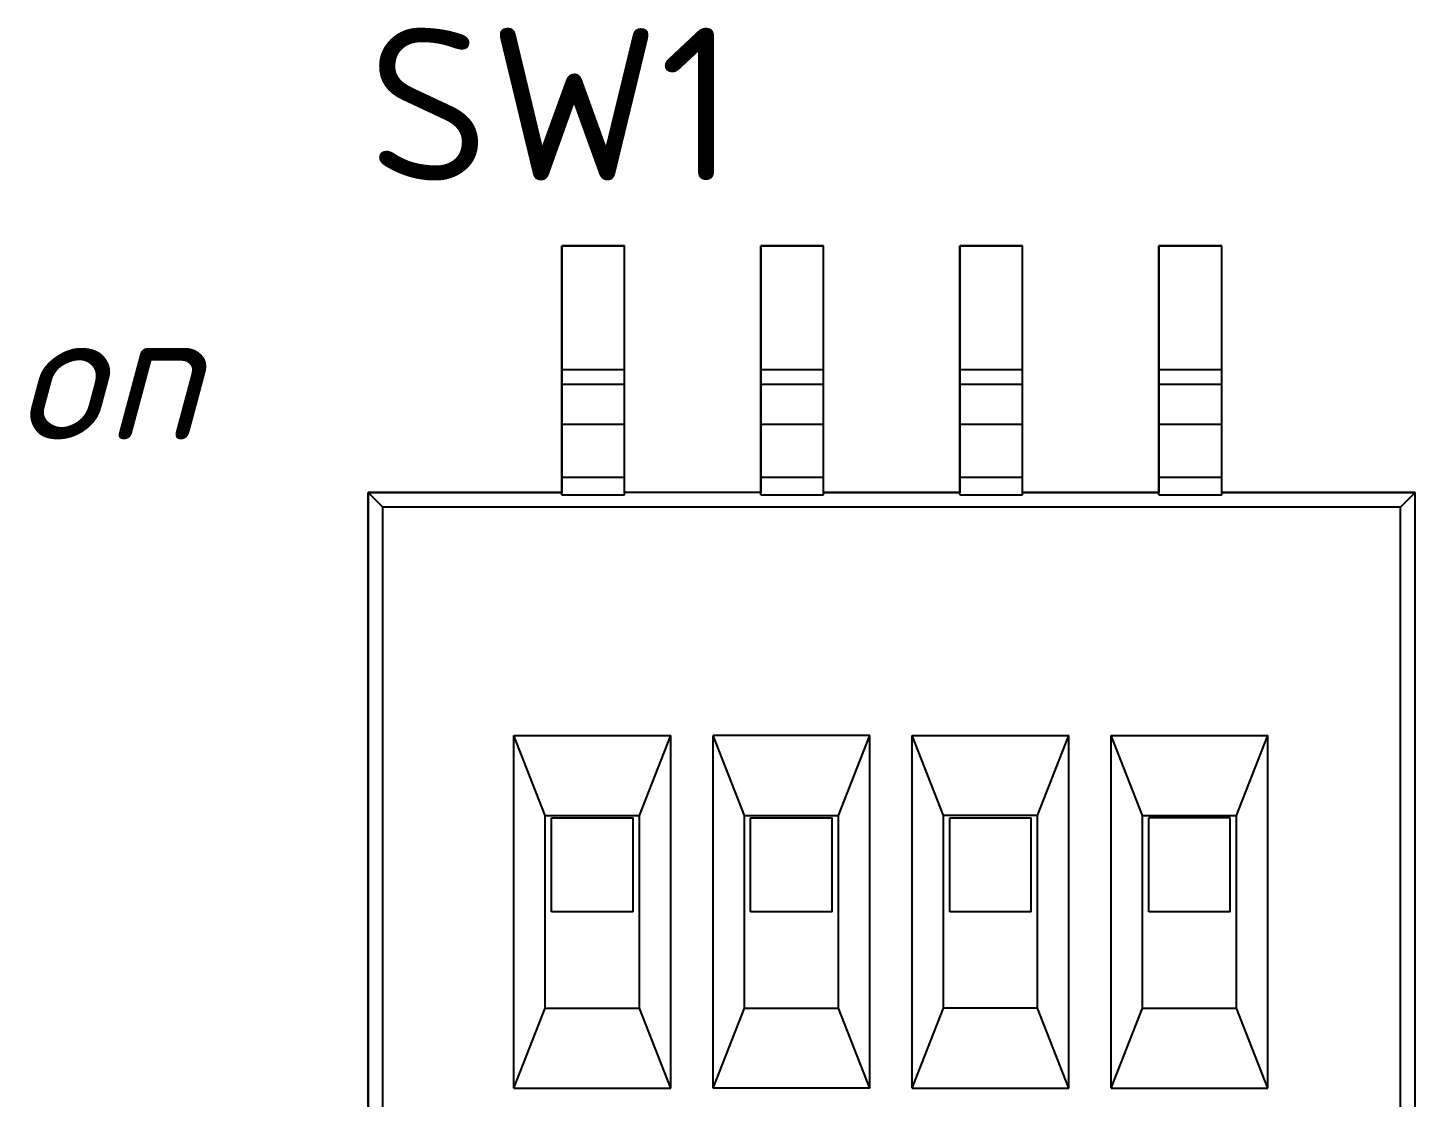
# Model space of a CAD drawing. Header units: inches. Extents: x 5 to 415, y -593 to 71.
# Drawn here: x 333.16 to 350.86, y -48.37 to -34.72 of the extents above; entities that cross this region are included whole.
import ezdxf

# ---------------------------------------------------------------- set-up
doc = ezdxf.new("R2010")
doc.units = ezdxf.units.IN
doc.header["$MEASUREMENT"] = 0
doc.styles.add('ISOCPEUR0', font='isocpeur.ttf', dxfattribs={"height": 3.704167})
doc.styles.add('ISOCPEUR1', font='isocpeui.ttf', dxfattribs={"height": 4.7625})

msp = doc.modelspace()

# ---------------------------------------------------------------- linework, layer by layer
at = {"color": 7, "true_color": 0xffffff}
for p, q in [((340.77, -37.5), (339.97, -37.5)), ((339.97, -37.5), (339.97, -40.65)), ((339.97, -37.5), (340.77, -37.5)), ((339.97, -39.08), (339.97, -37.5)), ((340.77, -40.65), (340.77, -37.5)), ((340.77, -39.08), (340.77, -37.5)), ((343.31, -37.5), (342.51, -37.5)), ((342.51, -37.5), (342.51, -40.65)), ((342.51, -37.5), (343.31, -37.5)), ((342.51, -39.08), (342.51, -37.5)), ((343.31, -40.65), (343.31, -37.5)), ((343.31, -39.08), (343.31, -37.5)), ((345.85, -37.5), (345.05, -37.5)), ((345.05, -37.5), (345.05, -40.65)), ((345.05, -37.5), (345.85, -37.5)), ((345.05, -39.08), (345.05, -37.5)), ((345.85, -40.65), (345.85, -37.5)), ((345.85, -39.08), (345.85, -37.5)), ((348.39, -37.5), (347.59, -37.5)), ((347.59, -37.5), (347.59, -40.65)), ((347.59, -37.5), (348.39, -37.5)), ((347.59, -39.08), (347.59, -37.5)), ((348.39, -40.65), (348.39, -37.5)), ((348.39, -39.08), (348.39, -37.5)), ((339.97, -39.128), (339.97, -39.08)), ((339.97, -39.08), (340.77, -39.08)), ((340.77, -39.128), (340.77, -39.08)), ((342.51, -39.128), (342.51, -39.08)), ((342.51, -39.08), (343.31, -39.08)), ((343.31, -39.128), (343.31, -39.08)), ((345.05, -39.128), (345.05, -39.08)), ((345.05, -39.08), (345.85, -39.08)), ((345.85, -39.128), (345.85, -39.08)), ((347.59, -39.128), (347.59, -39.08)), ((347.59, -39.08), (348.39, -39.08)), ((348.39, -39.128), (348.39, -39.08)), ((339.97, -39.174), (339.97, -39.128)), ((339.97, -39.214), (339.97, -39.174)), ((339.97, -39.246), (339.97, -39.214)), ((339.97, -39.268), (339.97, -39.246)), ((339.97, -39.776), (339.97, -39.268)), ((339.97, -39.268), (340.77, -39.268)), ((340.77, -39.174), (340.77, -39.128)), ((340.77, -39.214), (340.77, -39.174)), ((340.77, -39.246), (340.77, -39.214)), ((340.77, -39.268), (340.77, -39.246)), ((340.77, -39.776), (340.77, -39.268)), ((342.51, -39.174), (342.51, -39.128)), ((342.51, -39.214), (342.51, -39.174)), ((342.51, -39.246), (342.51, -39.214)), ((342.51, -39.268), (342.51, -39.246)), ((342.51, -39.776), (342.51, -39.268)), ((342.51, -39.268), (343.31, -39.268)), ((343.31, -39.174), (343.31, -39.128)), ((343.31, -39.214), (343.31, -39.174)), ((343.31, -39.246), (343.31, -39.214)), ((343.31, -39.268), (343.31, -39.246)), ((343.31, -39.776), (343.31, -39.268)), ((345.05, -39.174), (345.05, -39.128)), ((345.05, -39.214), (345.05, -39.174)), ((345.05, -39.246), (345.05, -39.214)), ((345.05, -39.268), (345.05, -39.246)), ((345.05, -39.776), (345.05, -39.268)), ((345.05, -39.268), (345.85, -39.268)), ((345.85, -39.174), (345.85, -39.128)), ((345.85, -39.214), (345.85, -39.174)), ((345.85, -39.246), (345.85, -39.214)), ((345.85, -39.268), (345.85, -39.246)), ((345.85, -39.776), (345.85, -39.268)), ((347.59, -39.174), (347.59, -39.128)), ((347.59, -39.214), (347.59, -39.174)), ((347.59, -39.246), (347.59, -39.214)), ((347.59, -39.268), (347.59, -39.246)), ((347.59, -39.776), (347.59, -39.268)), ((347.59, -39.268), (348.39, -39.268)), ((348.39, -39.174), (348.39, -39.128)), ((348.39, -39.214), (348.39, -39.174)), ((348.39, -39.246), (348.39, -39.214)), ((348.39, -39.268), (348.39, -39.246)), ((348.39, -39.776), (348.39, -39.268)), ((339.97, -39.856), (339.97, -39.776)), ((339.97, -39.776), (340.77, -39.776)), ((340.77, -39.856), (340.77, -39.776)), ((342.51, -39.856), (342.51, -39.776)), ((342.51, -39.776), (343.31, -39.776)), ((343.31, -39.856), (343.31, -39.776)), ((345.05, -39.856), (345.05, -39.776)), ((345.05, -39.776), (345.85, -39.776)), ((345.85, -39.856), (345.85, -39.776)), ((347.59, -39.856), (347.59, -39.776)), ((347.59, -39.776), (348.39, -39.776)), ((348.39, -39.856), (348.39, -39.776)), ((339.97, -39.97), (339.97, -39.856)), ((339.97, -40.114), (339.97, -39.97)), ((340.77, -39.97), (340.77, -39.856)), ((340.77, -40.114), (340.77, -39.97)), ((342.51, -39.97), (342.51, -39.856)), ((342.51, -40.114), (342.51, -39.97)), ((343.31, -39.97), (343.31, -39.856)), ((343.31, -40.114), (343.31, -39.97)), ((345.05, -39.97), (345.05, -39.856)), ((345.05, -40.114), (345.05, -39.97)), ((345.85, -39.97), (345.85, -39.856)), ((345.85, -40.114), (345.85, -39.97)), ((347.59, -39.97), (347.59, -39.856)), ((347.59, -40.114), (347.59, -39.97)), ((348.39, -39.97), (348.39, -39.856)), ((348.39, -40.114), (348.39, -39.97)), ((339.97, -40.278), (339.97, -40.114)), ((340.77, -40.278), (340.77, -40.114)), ((342.51, -40.278), (342.51, -40.114)), ((343.31, -40.278), (343.31, -40.114)), ((345.05, -40.278), (345.05, -40.114)), ((345.85, -40.278), (345.85, -40.114)), ((347.59, -40.278), (347.59, -40.114)), ((348.39, -40.278), (348.39, -40.114)), ((339.97, -40.452), (339.97, -40.278)), ((340.77, -40.452), (340.77, -40.278)), ((342.51, -40.452), (342.51, -40.278)), ((343.31, -40.452), (343.31, -40.278)), ((345.05, -40.452), (345.05, -40.278)), ((345.85, -40.452), (345.85, -40.278)), ((347.59, -40.452), (347.59, -40.278)), ((348.39, -40.452), (348.39, -40.278)), ((339.97, -40.678), (339.97, -40.452)), ((339.97, -40.452), (340.77, -40.452)), ((340.77, -40.678), (340.77, -40.452)), ((342.51, -40.678), (342.51, -40.452)), ((342.51, -40.452), (343.31, -40.452)), ((343.31, -40.678), (343.31, -40.452)), ((345.05, -40.678), (345.05, -40.452)), ((345.05, -40.452), (345.85, -40.452)), ((345.85, -40.678), (345.85, -40.452)), ((347.59, -40.678), (347.59, -40.452)), ((347.59, -40.452), (348.39, -40.452)), ((348.39, -40.678), (348.39, -40.452)), ((339.97, -40.65), (337.5, -40.65)), ((337.5, -40.65), (337.5, -51.35)), ((337.5, -40.65), (339.97, -40.65)), ((337.5, -51.35), (337.5, -40.65)), ((337.688, -40.838), (337.5, -40.65)), ((339.97, -40.678), (340.77, -40.678)), ((342.51, -40.65), (340.77, -40.65)), ((342.51, -40.65), (340.77, -40.65)), ((342.51, -40.678), (343.31, -40.678)), ((345.05, -40.65), (343.31, -40.65)), ((343.31, -40.65), (345.05, -40.65)), ((345.05, -40.678), (345.85, -40.678)), ((347.59, -40.65), (345.85, -40.65)), ((345.85, -40.65), (347.59, -40.65)), ((347.59, -40.678), (348.39, -40.678)), ((350.86, -40.65), (348.39, -40.65)), ((348.39, -40.65), (350.86, -40.65)), ((350.672, -40.838), (350.86, -40.65)), ((350.86, -51.35), (350.86, -40.65)), ((350.86, -51.35), (350.86, -40.65)), ((350.672, -40.838), (337.688, -40.838)), ((337.688, -51.162), (337.688, -40.838)), ((350.672, -51.162), (350.672, -40.838)), ((339.76, -44.77), (339.36, -43.75)), ((339.36, -48.25), (339.36, -43.75)), ((339.36, -43.75), (341.36, -43.75)), ((340.96, -44.77), (341.36, -43.75)), ((341.36, -48.25), (341.36, -43.75)), ((342.3, -44.77), (341.9, -43.75)), ((341.9, -48.25), (341.9, -43.75)), ((343.9, -43.75), (341.9, -43.75)), ((343.5, -44.77), (343.9, -43.75)), ((343.9, -48.25), (343.9, -43.75)), ((344.84, -44.77), (344.44, -43.75)), ((344.44, -48.25), (344.44, -43.75)), ((344.44, -43.75), (346.44, -43.75)), ((346.04, -44.77), (346.44, -43.75)), ((346.44, -48.25), (346.44, -43.75)), ((347.38, -44.77), (346.98, -43.75)), ((346.98, -48.25), (346.98, -43.75)), ((346.98, -43.75), (348.98, -43.75)), ((348.58, -44.77), (348.98, -43.75)), ((348.98, -48.25), (348.98, -43.75)), ((339.76, -44.77), (340.96, -44.77)), ((339.76, -47.23), (339.76, -44.77)), ((340.96, -47.23), (340.96, -44.77)), ((342.3, -44.77), (343.5, -44.77)), ((342.3, -47.23), (342.3, -44.77)), ((343.5, -47.23), (343.5, -44.77)), ((346.04, -44.77), (344.84, -44.77)), ((344.84, -47.23), (344.84, -44.77)), ((346.04, -47.23), (346.04, -44.77)), ((347.38, -44.77), (348.58, -44.77)), ((347.38, -47.23), (347.38, -44.77)), ((348.58, -47.23), (348.58, -44.77)), ((339.84, -44.8), (340.88, -44.8)), ((339.84, -46), (339.84, -44.8)), ((340.88, -46), (340.88, -44.8)), ((342.38, -44.8), (343.42, -44.8)), ((342.38, -46), (342.38, -44.8)), ((343.42, -46), (343.42, -44.8)), ((344.92, -44.8), (345.96, -44.8)), ((344.92, -46), (344.92, -44.8)), ((345.96, -46), (345.96, -44.8)), ((348.5, -44.8), (347.46, -44.8)), ((347.46, -46), (347.46, -44.8)), ((348.5, -46), (348.5, -44.8)), ((340.88, -46), (339.84, -46)), ((343.42, -46), (342.38, -46)), ((345.96, -46), (344.92, -46)), ((348.5, -46), (347.46, -46)), ((339.36, -48.25), (339.76, -47.23)), ((339.76, -47.23), (340.96, -47.23)), ((341.36, -48.25), (340.96, -47.23)), ((341.9, -48.25), (342.3, -47.23)), ((342.3, -47.23), (343.5, -47.23)), ((343.9, -48.25), (343.5, -47.23)), ((344.44, -48.25), (344.84, -47.23)), ((346.04, -47.23), (344.84, -47.23)), ((346.44, -48.25), (346.04, -47.23)), ((346.98, -48.25), (347.38, -47.23)), ((347.38, -47.23), (348.58, -47.23)), ((348.98, -48.25), (348.58, -47.23)), ((339.36, -48.25), (341.36, -48.25)), ((343.9, -48.25), (341.9, -48.25)), ((344.44, -48.25), (346.44, -48.25)), ((346.98, -48.25), (348.98, -48.25))]:
    msp.add_line(p, q, dxfattribs=at)
at = {"color": 18, "true_color": 0x000000}
for p, q in [((340.77, -37.5), (339.97, -37.5)), ((339.97, -37.5), (339.97, -40.65)), ((339.97, -37.5), (340.77, -37.5)), ((339.97, -39.08), (339.97, -37.5)), ((340.77, -40.65), (340.77, -37.5)), ((340.77, -39.08), (340.77, -37.5)), ((343.31, -37.5), (342.51, -37.5)), ((342.51, -37.5), (342.51, -40.65)), ((342.51, -37.5), (343.31, -37.5)), ((342.51, -39.08), (342.51, -37.5)), ((343.31, -40.65), (343.31, -37.5)), ((343.31, -39.08), (343.31, -37.5)), ((345.85, -37.5), (345.05, -37.5)), ((345.05, -37.5), (345.05, -40.65)), ((345.05, -37.5), (345.85, -37.5)), ((345.05, -39.08), (345.05, -37.5)), ((345.85, -40.65), (345.85, -37.5)), ((345.85, -39.08), (345.85, -37.5)), ((348.39, -37.5), (347.59, -37.5)), ((347.59, -37.5), (347.59, -40.65)), ((347.59, -37.5), (348.39, -37.5)), ((347.59, -39.08), (347.59, -37.5)), ((348.39, -40.65), (348.39, -37.5)), ((348.39, -39.08), (348.39, -37.5)), ((339.97, -39.128), (339.97, -39.08)), ((339.97, -39.08), (340.77, -39.08)), ((340.77, -39.128), (340.77, -39.08)), ((342.51, -39.128), (342.51, -39.08)), ((342.51, -39.08), (343.31, -39.08)), ((343.31, -39.128), (343.31, -39.08)), ((345.05, -39.128), (345.05, -39.08)), ((345.05, -39.08), (345.85, -39.08)), ((345.85, -39.128), (345.85, -39.08)), ((347.59, -39.128), (347.59, -39.08)), ((347.59, -39.08), (348.39, -39.08)), ((348.39, -39.128), (348.39, -39.08)), ((339.97, -39.174), (339.97, -39.128)), ((339.97, -39.214), (339.97, -39.174)), ((339.97, -39.246), (339.97, -39.214)), ((339.97, -39.268), (339.97, -39.246)), ((339.97, -39.776), (339.97, -39.268)), ((339.97, -39.268), (340.77, -39.268)), ((340.77, -39.174), (340.77, -39.128)), ((340.77, -39.214), (340.77, -39.174)), ((340.77, -39.246), (340.77, -39.214)), ((340.77, -39.268), (340.77, -39.246)), ((340.77, -39.776), (340.77, -39.268)), ((342.51, -39.174), (342.51, -39.128)), ((342.51, -39.214), (342.51, -39.174)), ((342.51, -39.246), (342.51, -39.214)), ((342.51, -39.268), (342.51, -39.246)), ((342.51, -39.776), (342.51, -39.268)), ((342.51, -39.268), (343.31, -39.268)), ((343.31, -39.174), (343.31, -39.128)), ((343.31, -39.214), (343.31, -39.174)), ((343.31, -39.246), (343.31, -39.214)), ((343.31, -39.268), (343.31, -39.246)), ((343.31, -39.776), (343.31, -39.268)), ((345.05, -39.174), (345.05, -39.128)), ((345.05, -39.214), (345.05, -39.174)), ((345.05, -39.246), (345.05, -39.214)), ((345.05, -39.268), (345.05, -39.246)), ((345.05, -39.776), (345.05, -39.268)), ((345.05, -39.268), (345.85, -39.268)), ((345.85, -39.174), (345.85, -39.128)), ((345.85, -39.214), (345.85, -39.174)), ((345.85, -39.246), (345.85, -39.214)), ((345.85, -39.268), (345.85, -39.246)), ((345.85, -39.776), (345.85, -39.268)), ((347.59, -39.174), (347.59, -39.128)), ((347.59, -39.214), (347.59, -39.174)), ((347.59, -39.246), (347.59, -39.214)), ((347.59, -39.268), (347.59, -39.246)), ((347.59, -39.776), (347.59, -39.268)), ((347.59, -39.268), (348.39, -39.268)), ((348.39, -39.174), (348.39, -39.128)), ((348.39, -39.214), (348.39, -39.174)), ((348.39, -39.246), (348.39, -39.214)), ((348.39, -39.268), (348.39, -39.246)), ((348.39, -39.776), (348.39, -39.268)), ((339.97, -39.856), (339.97, -39.776)), ((339.97, -39.776), (340.77, -39.776)), ((340.77, -39.856), (340.77, -39.776)), ((342.51, -39.856), (342.51, -39.776)), ((342.51, -39.776), (343.31, -39.776)), ((343.31, -39.856), (343.31, -39.776)), ((345.05, -39.856), (345.05, -39.776)), ((345.05, -39.776), (345.85, -39.776)), ((345.85, -39.856), (345.85, -39.776)), ((347.59, -39.856), (347.59, -39.776)), ((347.59, -39.776), (348.39, -39.776)), ((348.39, -39.856), (348.39, -39.776)), ((339.97, -39.97), (339.97, -39.856)), ((339.97, -40.114), (339.97, -39.97)), ((340.77, -39.97), (340.77, -39.856)), ((340.77, -40.114), (340.77, -39.97)), ((342.51, -39.97), (342.51, -39.856)), ((342.51, -40.114), (342.51, -39.97)), ((343.31, -39.97), (343.31, -39.856)), ((343.31, -40.114), (343.31, -39.97)), ((345.05, -39.97), (345.05, -39.856)), ((345.05, -40.114), (345.05, -39.97)), ((345.85, -39.97), (345.85, -39.856)), ((345.85, -40.114), (345.85, -39.97)), ((347.59, -39.97), (347.59, -39.856)), ((347.59, -40.114), (347.59, -39.97)), ((348.39, -39.97), (348.39, -39.856)), ((348.39, -40.114), (348.39, -39.97)), ((339.97, -40.278), (339.97, -40.114)), ((340.77, -40.278), (340.77, -40.114)), ((342.51, -40.278), (342.51, -40.114)), ((343.31, -40.278), (343.31, -40.114)), ((345.05, -40.278), (345.05, -40.114)), ((345.85, -40.278), (345.85, -40.114)), ((347.59, -40.278), (347.59, -40.114)), ((348.39, -40.278), (348.39, -40.114)), ((339.97, -40.452), (339.97, -40.278)), ((340.77, -40.452), (340.77, -40.278)), ((342.51, -40.452), (342.51, -40.278)), ((343.31, -40.452), (343.31, -40.278)), ((345.05, -40.452), (345.05, -40.278)), ((345.85, -40.452), (345.85, -40.278)), ((347.59, -40.452), (347.59, -40.278)), ((348.39, -40.452), (348.39, -40.278)), ((339.97, -40.678), (339.97, -40.452)), ((339.97, -40.452), (340.77, -40.452)), ((340.77, -40.678), (340.77, -40.452)), ((342.51, -40.678), (342.51, -40.452)), ((342.51, -40.452), (343.31, -40.452)), ((343.31, -40.678), (343.31, -40.452)), ((345.05, -40.678), (345.05, -40.452)), ((345.05, -40.452), (345.85, -40.452)), ((345.85, -40.678), (345.85, -40.452)), ((347.59, -40.678), (347.59, -40.452)), ((347.59, -40.452), (348.39, -40.452)), ((348.39, -40.678), (348.39, -40.452)), ((339.97, -40.65), (337.5, -40.65)), ((337.5, -40.65), (337.5, -51.35)), ((337.5, -40.65), (339.97, -40.65)), ((337.5, -51.35), (337.5, -40.65)), ((337.688, -40.838), (337.5, -40.65)), ((339.97, -40.678), (340.77, -40.678)), ((342.51, -40.65), (340.77, -40.65)), ((342.51, -40.65), (340.77, -40.65)), ((342.51, -40.678), (343.31, -40.678)), ((345.05, -40.65), (343.31, -40.65)), ((343.31, -40.65), (345.05, -40.65)), ((345.05, -40.678), (345.85, -40.678)), ((347.59, -40.65), (345.85, -40.65)), ((345.85, -40.65), (347.59, -40.65)), ((347.59, -40.678), (348.39, -40.678)), ((350.86, -40.65), (348.39, -40.65)), ((348.39, -40.65), (350.86, -40.65)), ((350.672, -40.838), (350.86, -40.65)), ((350.86, -51.35), (350.86, -40.65)), ((350.86, -51.35), (350.86, -40.65)), ((350.672, -40.838), (337.688, -40.838)), ((337.688, -51.162), (337.688, -40.838)), ((350.672, -51.162), (350.672, -40.838)), ((339.76, -44.77), (339.36, -43.75)), ((339.36, -48.25), (339.36, -43.75)), ((339.36, -43.75), (341.36, -43.75)), ((340.96, -44.77), (341.36, -43.75)), ((341.36, -48.25), (341.36, -43.75)), ((342.3, -44.77), (341.9, -43.75)), ((341.9, -48.25), (341.9, -43.75)), ((343.9, -43.75), (341.9, -43.75)), ((343.5, -44.77), (343.9, -43.75)), ((343.9, -48.25), (343.9, -43.75)), ((344.84, -44.77), (344.44, -43.75)), ((344.44, -48.25), (344.44, -43.75)), ((344.44, -43.75), (346.44, -43.75)), ((346.04, -44.77), (346.44, -43.75)), ((346.44, -48.25), (346.44, -43.75)), ((347.38, -44.77), (346.98, -43.75)), ((346.98, -48.25), (346.98, -43.75)), ((346.98, -43.75), (348.98, -43.75)), ((348.58, -44.77), (348.98, -43.75)), ((348.98, -48.25), (348.98, -43.75)), ((339.76, -44.77), (340.96, -44.77)), ((339.76, -47.23), (339.76, -44.77)), ((340.96, -47.23), (340.96, -44.77)), ((342.3, -44.77), (343.5, -44.77)), ((342.3, -47.23), (342.3, -44.77)), ((343.5, -47.23), (343.5, -44.77)), ((346.04, -44.77), (344.84, -44.77)), ((344.84, -47.23), (344.84, -44.77)), ((346.04, -47.23), (346.04, -44.77)), ((347.38, -44.77), (348.58, -44.77)), ((347.38, -47.23), (347.38, -44.77)), ((348.58, -47.23), (348.58, -44.77)), ((339.84, -44.8), (340.88, -44.8)), ((339.84, -46), (339.84, -44.8)), ((340.88, -46), (340.88, -44.8)), ((342.38, -44.8), (343.42, -44.8)), ((342.38, -46), (342.38, -44.8)), ((343.42, -46), (343.42, -44.8)), ((344.92, -44.8), (345.96, -44.8)), ((344.92, -46), (344.92, -44.8)), ((345.96, -46), (345.96, -44.8)), ((348.5, -44.8), (347.46, -44.8)), ((347.46, -46), (347.46, -44.8)), ((348.5, -46), (348.5, -44.8)), ((340.88, -46), (339.84, -46)), ((343.42, -46), (342.38, -46)), ((345.96, -46), (344.92, -46)), ((348.5, -46), (347.46, -46)), ((339.36, -48.25), (339.76, -47.23)), ((339.76, -47.23), (340.96, -47.23)), ((341.36, -48.25), (340.96, -47.23)), ((341.9, -48.25), (342.3, -47.23)), ((342.3, -47.23), (343.5, -47.23)), ((343.9, -48.25), (343.5, -47.23)), ((344.44, -48.25), (344.84, -47.23)), ((346.04, -47.23), (344.84, -47.23)), ((346.44, -48.25), (346.04, -47.23)), ((346.98, -48.25), (347.38, -47.23)), ((347.38, -47.23), (348.58, -47.23)), ((348.98, -48.25), (348.58, -47.23)), ((339.36, -48.25), (341.36, -48.25)), ((343.9, -48.25), (341.9, -48.25)), ((344.44, -48.25), (346.44, -48.25)), ((346.98, -48.25), (348.98, -48.25))]:
    msp.add_line(p, q, dxfattribs=at)

# ---------------------------------------------------------------- texts
for s, height, style, p in [('SW1', 1.9496, 'ISOCPEUR0', (337.5, -36.668)), ('on', 1.6711, 'ISOCPEUR1', (332.933, -39.98))]:
    msp.add_text(s, height=height, dxfattribs=dict(at, style=style)).set_placement(p)

doc.saveas('drawing.dxf')
